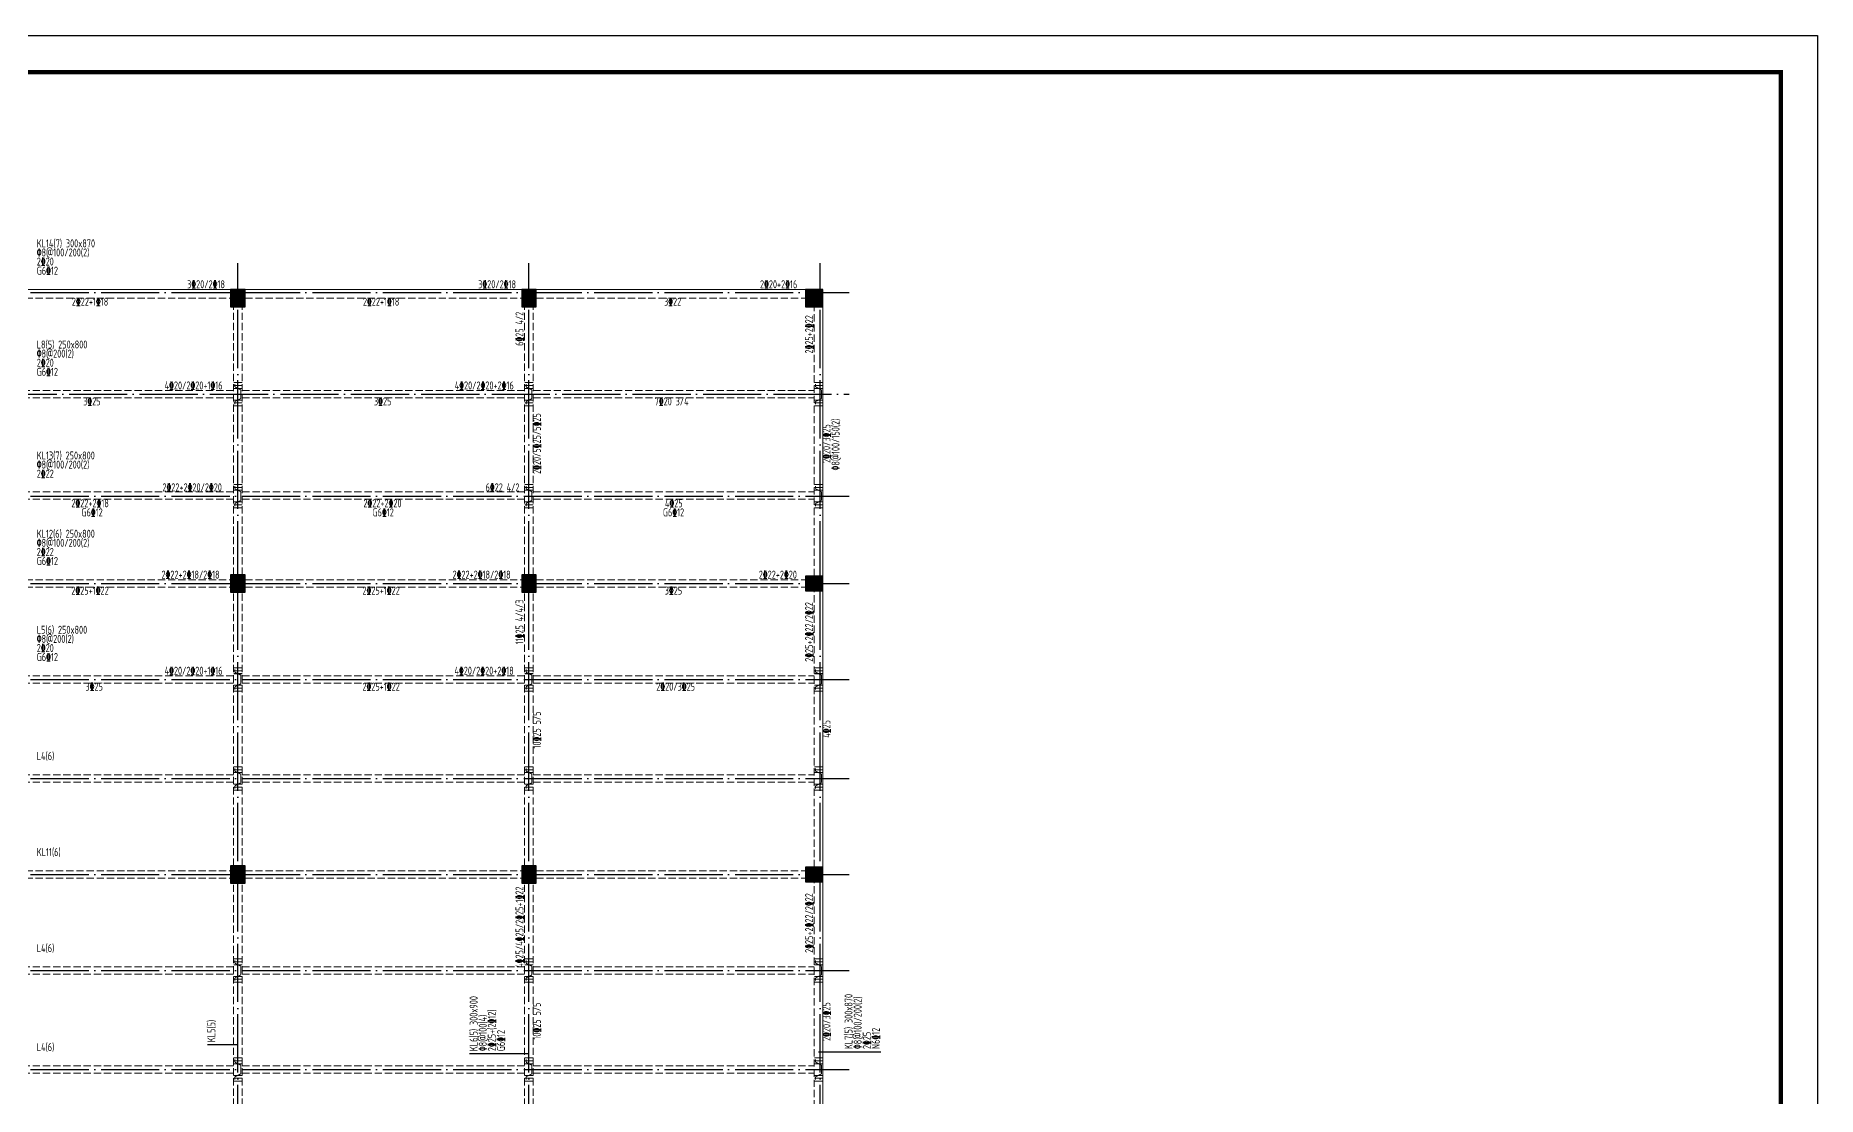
# Model space of a CAD drawing. Extents: x -2331248 to -1198620, y -977263 to -545844.
# Drawn here: x -1655280 to -1594066, y -817319 to -780878 of the extents above; entities that cross this region are included whole.
import ezdxf

# ---------------------------------------------------------------- set-up
doc = ezdxf.new("R2010")
doc.units = 0
doc.header["$LTSCALE"] = 1000
doc.header["$MEASUREMENT"] = 0
for name, pattern in [('DASH', [0.35, 0.25, -0.1]), ('DOTE', [2.42, 2, -0.2, 0.02, -0.2]), ('线型3', [500, 300, -200])]:
    doc.linetypes.add(name, pattern=pattern)
for name, color, linetype in [('DOTE', 1, 'DOTE'), ('PUB_TITLE', 4, 'CONTINUOUS'), ('S_BEAMDIMMASS', 2, 'CONTINUOUS'), ('柱涂实', 54, 'CONTINUOUS')]:
    doc.layers.add(name, color=color, linetype=linetype)
for name, color, linetype, lineweight in [('S_Beam', 4, 'CONTINUOUS', 18), ('S_BeamDash', 134, '线型3', 18), ('S_BeamDimLocal', 7, 'CONTINUOUS', 25), ('S_BeamDimLocalVer', 7, 'CONTINUOUS', 25), ('S_BeamDimMassVer', 2, 'CONTINUOUS', 25), ('S_Cl', 2, 'CONTINUOUS', 9), ('S_SubBeamHanger', 1, 'CONTINUOUS', 40), ('S_SubBeamHoop', 1, 'CONTINUOUS', 40)]:
    doc.layers.add(name, color=color, linetype=linetype, lineweight=lineweight)
doc.styles.add('TSSD_REIN', font='Tssdeng.shx', dxfattribs={"width": 0.7, "bigfont": 'hztxt.shx'})

msp = doc.modelspace()

# ---------------------------------------------------------------- hatches: boundary and pattern name
at = {"layer": '柱涂实'}
for points in [[(-1648081.5, -790197.1), (-1648081.5, -789597.1), (-1648581.5, -789597.1), (-1648581.5, -790197.1)], [(-1638081.5, -790197.1), (-1638081.5, -789597.1), (-1638581.5, -789597.1), (-1638581.5, -790197.1)], [(-1628231.5, -790197.1), (-1628231.5, -789597.1), (-1628831.5, -789597.1), (-1628831.5, -790197.1)], [(-1648081.5, -799997.1), (-1648081.5, -799397.1), (-1648581.5, -799397.1), (-1648581.5, -799997.1)], [(-1638081.5, -799997.1), (-1638081.5, -799397.1), (-1638581.5, -799397.1), (-1638581.5, -799997.1)], [(-1628231.5, -799947.1), (-1628231.5, -799447.1), (-1628831.5, -799447.1), (-1628831.5, -799947.1)], [(-1648081.5, -809997.1), (-1648081.5, -809397.1), (-1648581.5, -809397.1), (-1648581.5, -809997.1)], [(-1638081.5, -809997.1), (-1638081.5, -809397.1), (-1638581.5, -809397.1), (-1638581.5, -809997.1)], [(-1628231.5, -809947.1), (-1628231.5, -809447.1), (-1628831.5, -809447.1), (-1628831.5, -809947.1)]]:
    msp.add_hatch(color=256, dxfattribs=at).paths.add_polyline_path(points)

# ---------------------------------------------------------------- linework, layer by layer
at = {"layer": 'DOTE'}
for p, q in [((-1648331.5, -840697.1), (-1648331.5, -788697.1)), ((-1638331.5, -840697.1), (-1638331.5, -788697.1)), ((-1628331.5, -840697.1), (-1628331.5, -788697.1)), ((-1689331.5, -789697.1), (-1627331.5, -789697.1)), ((-1678331.5, -793197.1), (-1627331.5, -793197.1)), ((-1689331.5, -796697.1), (-1627331.5, -796697.1)), ((-1689331.5, -799697.1), (-1627331.5, -799697.1)), ((-1689331.5, -802997.1), (-1627331.5, -802997.1)), ((-1689331.5, -806397.1), (-1627331.5, -806397.1)), ((-1689331.5, -809697.1), (-1627331.5, -809697.1)), ((-1689331.5, -812997.1), (-1627331.5, -812997.1)), ((-1689331.5, -816397.1), (-1627331.5, -816397.1))]:
    msp.add_line(p, q, dxfattribs=at)
at = {"layer": 'PUB_TITLE'}
msp.add_lwpolyline([(-1699191, -855128), (-1699191, -780878), (-1594066, -780878), (-1594066, -855128)], close=True, dxfattribs=at)
at = {"layer": 'PUB_TITLE', "const_width": 150}
msp.add_lwpolyline([(-1696066, -782128), (-1595316, -782128), (-1595316, -853878), (-1696066, -853878)], close=True, dxfattribs=at)
at = {"layer": 'S_Beam', "ltscale": 1}
for p, q in [((-1658081.5, -789597.1), (-1648581.5, -789597.1)), ((-1648081.5, -789597.1), (-1638581.5, -789597.1)), ((-1638081.5, -789597.1), (-1628831.5, -789597.1)), ((-1628231.5, -799447.1), (-1628231.5, -790197.1)), ((-1628231.5, -809447.1), (-1628231.5, -799947.1)), ((-1628231.5, -819447.1), (-1628231.5, -809947.1))]:
    msp.add_line(p, q, dxfattribs=at)
at = {"layer": 'S_BeamDash', "linetype": 'DASH', "ltscale": 1}
for p, q in [((-1658081.5, -789897.1), (-1648581.5, -789897.1)), ((-1648481.5, -799397.1), (-1648481.5, -790197.1)), ((-1648181.5, -799397.1), (-1648181.5, -790197.1)), ((-1648081.5, -789897.1), (-1638581.5, -789897.1)), ((-1638481.5, -799397.1), (-1638481.5, -790197.1)), ((-1638181.5, -799397.1), (-1638181.5, -790197.1)), ((-1638081.5, -789897.1), (-1628831.5, -789897.1)), ((-1628531.5, -799447.1), (-1628531.5, -790197.1)), ((-1658181.5, -793072.1), (-1648481.5, -793072.1)), ((-1658181.5, -793322.1), (-1648481.5, -793322.1)), ((-1648181.5, -793072.1), (-1638481.5, -793072.1)), ((-1648181.5, -793322.1), (-1638481.5, -793322.1)), ((-1638181.5, -793072.1), (-1628531.5, -793072.1)), ((-1638181.5, -793322.1), (-1628531.5, -793322.1)), ((-1658181.5, -796547.1), (-1648481.5, -796547.1)), ((-1658181.5, -796797.1), (-1648481.5, -796797.1)), ((-1648181.5, -796547.1), (-1638481.5, -796547.1)), ((-1648181.5, -796797.1), (-1638481.5, -796797.1)), ((-1638181.5, -796547.1), (-1628531.5, -796547.1)), ((-1638181.5, -796797.1), (-1628531.5, -796797.1)), ((-1658081.5, -799572.1), (-1648581.5, -799572.1)), ((-1658081.5, -799822.1), (-1648581.5, -799822.1)), ((-1648481.5, -809397.1), (-1648481.5, -799997.1)), ((-1648181.5, -809397.1), (-1648181.5, -799997.1)), ((-1648081.5, -799572.1), (-1638581.5, -799572.1)), ((-1648081.5, -799822.1), (-1638581.5, -799822.1)), ((-1638481.5, -809397.1), (-1638481.5, -799997.1)), ((-1638181.5, -809397.1), (-1638181.5, -799997.1)), ((-1638081.5, -799572.1), (-1628831.5, -799572.1)), ((-1638081.5, -799822.1), (-1628831.5, -799822.1)), ((-1628531.5, -809447.1), (-1628531.5, -799947.1)), ((-1658181.5, -802872.1), (-1648481.5, -802872.1)), ((-1658181.5, -803122.1), (-1648481.5, -803122.1)), ((-1648181.5, -802872.1), (-1638481.5, -802872.1)), ((-1648181.5, -803122.1), (-1638481.5, -803122.1)), ((-1638181.5, -802872.1), (-1628531.5, -802872.1)), ((-1638181.5, -803122.1), (-1628531.5, -803122.1)), ((-1658181.5, -806272.1), (-1648481.5, -806272.1)), ((-1658181.5, -806522.1), (-1648481.5, -806522.1)), ((-1648181.5, -806272.1), (-1638481.5, -806272.1)), ((-1648181.5, -806522.1), (-1638481.5, -806522.1)), ((-1638181.5, -806272.1), (-1628531.5, -806272.1)), ((-1638181.5, -806522.1), (-1628531.5, -806522.1)), ((-1658081.5, -809572.1), (-1648581.5, -809572.1)), ((-1658081.5, -809822.1), (-1648581.5, -809822.1)), ((-1648081.5, -809572.1), (-1638581.5, -809572.1)), ((-1648081.5, -809822.1), (-1638581.5, -809822.1)), ((-1638081.5, -809572.1), (-1628831.5, -809572.1)), ((-1638081.5, -809822.1), (-1628831.5, -809822.1)), ((-1648481.5, -819397.1), (-1648481.5, -809997.1)), ((-1648181.5, -819397.1), (-1648181.5, -809997.1)), ((-1638481.5, -819397.1), (-1638481.5, -809997.1)), ((-1638181.5, -819397.1), (-1638181.5, -809997.1)), ((-1628531.5, -819447.1), (-1628531.5, -809947.1)), ((-1658181.5, -812872.1), (-1648481.5, -812872.1)), ((-1648181.5, -812872.1), (-1638481.5, -812872.1)), ((-1638181.5, -812872.1), (-1628531.5, -812872.1)), ((-1658181.5, -813122.1), (-1648481.5, -813122.1)), ((-1648181.5, -813122.1), (-1638481.5, -813122.1)), ((-1638181.5, -813122.1), (-1628531.5, -813122.1)), ((-1658181.5, -816272.1), (-1648481.5, -816272.1)), ((-1658181.5, -816522.1), (-1648481.5, -816522.1)), ((-1648181.5, -816272.1), (-1638481.5, -816272.1)), ((-1648181.5, -816522.1), (-1638481.5, -816522.1)), ((-1638181.5, -816272.1), (-1628531.5, -816272.1)), ((-1638181.5, -816522.1), (-1628531.5, -816522.1))]:
    msp.add_line(p, q, dxfattribs=at)
at = {"layer": 'S_BeamDimMassVer'}
for p, q in [((-1648331.5, -815545.8), (-1649379.5, -815545.8)), ((-1638331.5, -815856.1), (-1640368.4, -815856.1)), ((-1628381.5, -815784), (-1626237.1, -815784))]:
    msp.add_line(p, q, dxfattribs=at)
at = {"layer": 'S_Cl', "ltscale": 1}
for points in [[(-1648081.5, -790197.1), (-1648081.5, -789597.1), (-1648581.5, -789597.1), (-1648581.5, -790197.1)], [(-1638081.5, -790197.1), (-1638081.5, -789597.1), (-1638581.5, -789597.1), (-1638581.5, -790197.1)], [(-1628231.5, -790197.1), (-1628231.5, -789597.1), (-1628831.5, -789597.1), (-1628831.5, -790197.1)], [(-1648081.5, -799997.1), (-1648081.5, -799397.1), (-1648581.5, -799397.1), (-1648581.5, -799997.1)], [(-1638081.5, -799997.1), (-1638081.5, -799397.1), (-1638581.5, -799397.1), (-1638581.5, -799997.1)], [(-1628231.5, -799947.1), (-1628231.5, -799447.1), (-1628831.5, -799447.1), (-1628831.5, -799947.1)], [(-1648081.5, -809997.1), (-1648081.5, -809397.1), (-1648581.5, -809397.1), (-1648581.5, -809997.1)], [(-1638081.5, -809997.1), (-1638081.5, -809397.1), (-1638581.5, -809397.1), (-1638581.5, -809997.1)], [(-1628231.5, -809947.1), (-1628231.5, -809447.1), (-1628831.5, -809447.1), (-1628831.5, -809947.1)]]:
    msp.add_lwpolyline(points, close=True, dxfattribs=at)
at = {"layer": 'S_SubBeamHanger', "linetype": 'Continuous', "ltscale": 1, "const_width": 35}
for points in [[(-1648431.5, -792947.1), (-1648431.5, -792847.1)], [(-1648231.5, -793047.1), (-1648431.5, -792947.1)], [(-1648431.5, -793447.1), (-1648231.5, -793347.1)], [(-1648231.5, -793347.1), (-1648231.5, -793047.1)], [(-1638431.5, -792947.1), (-1638431.5, -792847.1)], [(-1638231.5, -793047.1), (-1638431.5, -792947.1)], [(-1638431.5, -793447.1), (-1638231.5, -793347.1)], [(-1638231.5, -793347.1), (-1638231.5, -793047.1)], [(-1628481.5, -792947.1), (-1628481.5, -792847.1)], [(-1628281.5, -793047.1), (-1628481.5, -792947.1)], [(-1628481.5, -793447.1), (-1628281.5, -793347.1)], [(-1628281.5, -793347.1), (-1628281.5, -793047.1)], [(-1648431.5, -793547.1), (-1648431.5, -793447.1)], [(-1638431.5, -793547.1), (-1638431.5, -793447.1)], [(-1628481.5, -793547.1), (-1628481.5, -793447.1)], [(-1648431.5, -796447.1), (-1648431.5, -796347.1)], [(-1638431.5, -796447.1), (-1638431.5, -796347.1)], [(-1628481.5, -796447.1), (-1628481.5, -796347.1)], [(-1648231.5, -796547.1), (-1648431.5, -796447.1)], [(-1648431.5, -796947.1), (-1648231.5, -796847.1)], [(-1648431.5, -797047.1), (-1648431.5, -796947.1)], [(-1648231.5, -796847.1), (-1648231.5, -796547.1)], [(-1638231.5, -796547.1), (-1638431.5, -796447.1)], [(-1638431.5, -796947.1), (-1638231.5, -796847.1)], [(-1638431.5, -797047.1), (-1638431.5, -796947.1)], [(-1638231.5, -796847.1), (-1638231.5, -796547.1)], [(-1628281.5, -796547.1), (-1628481.5, -796447.1)], [(-1628481.5, -796947.1), (-1628281.5, -796847.1)], [(-1628481.5, -797047.1), (-1628481.5, -796947.1)], [(-1628281.5, -796847.1), (-1628281.5, -796547.1)], [(-1648431.5, -802747.1), (-1648431.5, -802647.1)], [(-1648231.5, -802847.1), (-1648431.5, -802747.1)], [(-1648431.5, -803247.1), (-1648231.5, -803147.1)], [(-1648231.5, -803147.1), (-1648231.5, -802847.1)], [(-1638431.5, -802747.1), (-1638431.5, -802647.1)], [(-1638231.5, -802847.1), (-1638431.5, -802747.1)], [(-1638431.5, -803247.1), (-1638231.5, -803147.1)], [(-1638231.5, -803147.1), (-1638231.5, -802847.1)], [(-1628481.5, -802747.1), (-1628481.5, -802647.1)], [(-1628281.5, -802847.1), (-1628481.5, -802747.1)], [(-1628481.5, -803247.1), (-1628281.5, -803147.1)], [(-1628281.5, -803147.1), (-1628281.5, -802847.1)], [(-1648431.5, -803347.1), (-1648431.5, -803247.1)], [(-1638431.5, -803347.1), (-1638431.5, -803247.1)], [(-1628481.5, -803347.1), (-1628481.5, -803247.1)], [(-1648431.5, -806147.1), (-1648431.5, -806047.1)], [(-1648231.5, -806247.1), (-1648431.5, -806147.1)], [(-1638431.5, -806147.1), (-1638431.5, -806047.1)], [(-1638231.5, -806247.1), (-1638431.5, -806147.1)], [(-1628481.5, -806147.1), (-1628481.5, -806047.1)], [(-1628281.5, -806247.1), (-1628481.5, -806147.1)], [(-1648431.5, -806647.1), (-1648231.5, -806547.1)], [(-1648431.5, -806747.1), (-1648431.5, -806647.1)], [(-1648231.5, -806547.1), (-1648231.5, -806247.1)], [(-1638431.5, -806647.1), (-1638231.5, -806547.1)], [(-1638431.5, -806747.1), (-1638431.5, -806647.1)], [(-1638231.5, -806547.1), (-1638231.5, -806247.1)], [(-1628481.5, -806647.1), (-1628281.5, -806547.1)], [(-1628481.5, -806747.1), (-1628481.5, -806647.1)], [(-1628281.5, -806547.1), (-1628281.5, -806247.1)], [(-1648431.5, -812747.1), (-1648431.5, -812647.1)], [(-1648231.5, -812847.1), (-1648431.5, -812747.1)], [(-1648231.5, -813147.1), (-1648231.5, -812847.1)], [(-1638431.5, -812747.1), (-1638431.5, -812647.1)], [(-1638231.5, -812847.1), (-1638431.5, -812747.1)], [(-1638231.5, -813147.1), (-1638231.5, -812847.1)], [(-1628481.5, -812747.1), (-1628481.5, -812647.1)], [(-1628281.5, -812847.1), (-1628481.5, -812747.1)], [(-1628281.5, -813147.1), (-1628281.5, -812847.1)], [(-1648431.5, -813247.1), (-1648231.5, -813147.1)], [(-1648431.5, -813347.1), (-1648431.5, -813247.1)], [(-1638431.5, -813247.1), (-1638231.5, -813147.1)], [(-1638431.5, -813347.1), (-1638431.5, -813247.1)], [(-1628481.5, -813247.1), (-1628281.5, -813147.1)], [(-1628481.5, -813347.1), (-1628481.5, -813247.1)], [(-1648431.5, -816147.1), (-1648431.5, -816047.1)], [(-1648231.5, -816247.1), (-1648431.5, -816147.1)], [(-1648431.5, -816647.1), (-1648231.5, -816547.1)], [(-1648231.5, -816547.1), (-1648231.5, -816247.1)], [(-1638431.5, -816147.1), (-1638431.5, -816047.1)], [(-1638231.5, -816247.1), (-1638431.5, -816147.1)], [(-1638431.5, -816647.1), (-1638231.5, -816547.1)], [(-1638231.5, -816547.1), (-1638231.5, -816247.1)], [(-1628481.5, -816147.1), (-1628481.5, -816047.1)], [(-1628281.5, -816247.1), (-1628481.5, -816147.1)], [(-1628481.5, -816647.1), (-1628281.5, -816547.1)], [(-1628281.5, -816547.1), (-1628281.5, -816247.1)], [(-1648431.5, -816747.1), (-1648431.5, -816647.1)], [(-1638431.5, -816747.1), (-1638431.5, -816647.1)], [(-1628481.5, -816747.1), (-1628481.5, -816647.1)]]:
    msp.add_lwpolyline(points, dxfattribs=at)
at = {"layer": 'S_SubBeamHoop', "linetype": 'Continuous', "ltscale": 1, "const_width": 35}
for points in [[(-1648481.5, -792797.1), (-1648181.5, -792797.1)], [(-1648481.5, -792897.1), (-1648181.5, -792897.1)], [(-1648481.5, -792997.1), (-1648181.5, -792997.1)], [(-1638481.5, -792797.1), (-1638181.5, -792797.1)], [(-1638481.5, -792897.1), (-1638181.5, -792897.1)], [(-1638481.5, -792997.1), (-1638181.5, -792997.1)], [(-1628531.5, -792797.1), (-1628231.5, -792797.1)], [(-1628531.5, -792897.1), (-1628231.5, -792897.1)], [(-1628531.5, -792997.1), (-1628231.5, -792997.1)], [(-1648481.5, -793397.1), (-1648181.5, -793397.1)], [(-1648481.5, -793497.1), (-1648181.5, -793497.1)], [(-1648481.5, -793597.1), (-1648181.5, -793597.1)], [(-1638481.5, -793397.1), (-1638181.5, -793397.1)], [(-1638481.5, -793497.1), (-1638181.5, -793497.1)], [(-1638481.5, -793597.1), (-1638181.5, -793597.1)], [(-1628531.5, -793397.1), (-1628231.5, -793397.1)], [(-1628531.5, -793497.1), (-1628231.5, -793497.1)], [(-1628531.5, -793597.1), (-1628231.5, -793597.1)], [(-1648481.5, -796297.1), (-1648181.5, -796297.1)], [(-1648481.5, -796397.1), (-1648181.5, -796397.1)], [(-1638481.5, -796297.1), (-1638181.5, -796297.1)], [(-1638481.5, -796397.1), (-1638181.5, -796397.1)], [(-1628531.5, -796297.1), (-1628231.5, -796297.1)], [(-1628531.5, -796397.1), (-1628231.5, -796397.1)], [(-1648481.5, -796497.1), (-1648181.5, -796497.1)], [(-1648481.5, -796897.1), (-1648181.5, -796897.1)], [(-1648481.5, -796997.1), (-1648181.5, -796997.1)], [(-1638481.5, -796497.1), (-1638181.5, -796497.1)], [(-1638481.5, -796897.1), (-1638181.5, -796897.1)], [(-1638481.5, -796997.1), (-1638181.5, -796997.1)], [(-1628531.5, -796497.1), (-1628231.5, -796497.1)], [(-1628531.5, -796897.1), (-1628231.5, -796897.1)], [(-1628531.5, -796997.1), (-1628231.5, -796997.1)], [(-1648481.5, -797097.1), (-1648181.5, -797097.1)], [(-1638481.5, -797097.1), (-1638181.5, -797097.1)], [(-1628531.5, -797097.1), (-1628231.5, -797097.1)], [(-1648481.5, -802597.1), (-1648181.5, -802597.1)], [(-1648481.5, -802697.1), (-1648181.5, -802697.1)], [(-1648481.5, -802797.1), (-1648181.5, -802797.1)], [(-1638481.5, -802597.1), (-1638181.5, -802597.1)], [(-1638481.5, -802697.1), (-1638181.5, -802697.1)], [(-1638481.5, -802797.1), (-1638181.5, -802797.1)], [(-1628531.5, -802597.1), (-1628231.5, -802597.1)], [(-1628531.5, -802697.1), (-1628231.5, -802697.1)], [(-1628531.5, -802797.1), (-1628231.5, -802797.1)], [(-1648481.5, -803197.1), (-1648181.5, -803197.1)], [(-1648481.5, -803297.1), (-1648181.5, -803297.1)], [(-1648481.5, -803397.1), (-1648181.5, -803397.1)], [(-1638481.5, -803197.1), (-1638181.5, -803197.1)], [(-1638481.5, -803297.1), (-1638181.5, -803297.1)], [(-1638481.5, -803397.1), (-1638181.5, -803397.1)], [(-1628531.5, -803197.1), (-1628231.5, -803197.1)], [(-1628531.5, -803297.1), (-1628231.5, -803297.1)], [(-1628531.5, -803397.1), (-1628231.5, -803397.1)], [(-1648481.5, -805997.1), (-1648181.5, -805997.1)], [(-1648481.5, -806097.1), (-1648181.5, -806097.1)], [(-1648481.5, -806197.1), (-1648181.5, -806197.1)], [(-1638481.5, -805997.1), (-1638181.5, -805997.1)], [(-1638481.5, -806097.1), (-1638181.5, -806097.1)], [(-1638481.5, -806197.1), (-1638181.5, -806197.1)], [(-1628531.5, -805997.1), (-1628231.5, -805997.1)], [(-1628531.5, -806097.1), (-1628231.5, -806097.1)], [(-1628531.5, -806197.1), (-1628231.5, -806197.1)], [(-1648481.5, -806597.1), (-1648181.5, -806597.1)], [(-1648481.5, -806697.1), (-1648181.5, -806697.1)], [(-1648481.5, -806797.1), (-1648181.5, -806797.1)], [(-1638481.5, -806597.1), (-1638181.5, -806597.1)], [(-1638481.5, -806697.1), (-1638181.5, -806697.1)], [(-1638481.5, -806797.1), (-1638181.5, -806797.1)], [(-1628531.5, -806597.1), (-1628231.5, -806597.1)], [(-1628531.5, -806697.1), (-1628231.5, -806697.1)], [(-1628531.5, -806797.1), (-1628231.5, -806797.1)], [(-1648481.5, -812597.1), (-1648181.5, -812597.1)], [(-1648481.5, -812697.1), (-1648181.5, -812697.1)], [(-1648481.5, -812797.1), (-1648181.5, -812797.1)], [(-1638481.5, -812597.1), (-1638181.5, -812597.1)], [(-1638481.5, -812697.1), (-1638181.5, -812697.1)], [(-1638481.5, -812797.1), (-1638181.5, -812797.1)], [(-1628531.5, -812597.1), (-1628231.5, -812597.1)], [(-1628531.5, -812697.1), (-1628231.5, -812697.1)], [(-1628531.5, -812797.1), (-1628231.5, -812797.1)], [(-1648481.5, -813197.1), (-1648181.5, -813197.1)], [(-1648481.5, -813297.1), (-1648181.5, -813297.1)], [(-1648481.5, -813397.1), (-1648181.5, -813397.1)], [(-1638481.5, -813197.1), (-1638181.5, -813197.1)], [(-1638481.5, -813297.1), (-1638181.5, -813297.1)], [(-1638481.5, -813397.1), (-1638181.5, -813397.1)], [(-1628531.5, -813197.1), (-1628231.5, -813197.1)], [(-1628531.5, -813297.1), (-1628231.5, -813297.1)], [(-1628531.5, -813397.1), (-1628231.5, -813397.1)], [(-1648481.5, -815997.1), (-1648181.5, -815997.1)], [(-1638481.5, -815997.1), (-1638181.5, -815997.1)], [(-1628531.5, -815997.1), (-1628231.5, -815997.1)], [(-1648481.5, -816097.1), (-1648181.5, -816097.1)], [(-1648481.5, -816197.1), (-1648181.5, -816197.1)], [(-1648481.5, -816597.1), (-1648181.5, -816597.1)], [(-1638481.5, -816097.1), (-1638181.5, -816097.1)], [(-1638481.5, -816197.1), (-1638181.5, -816197.1)], [(-1638481.5, -816597.1), (-1638181.5, -816597.1)], [(-1628531.5, -816097.1), (-1628231.5, -816097.1)], [(-1628531.5, -816197.1), (-1628231.5, -816197.1)], [(-1628531.5, -816597.1), (-1628231.5, -816597.1)], [(-1648481.5, -816697.1), (-1648181.5, -816697.1)], [(-1648481.5, -816797.1), (-1648181.5, -816797.1)], [(-1638481.5, -816697.1), (-1638181.5, -816697.1)], [(-1638481.5, -816797.1), (-1638181.5, -816797.1)], [(-1628531.5, -816697.1), (-1628231.5, -816697.1)], [(-1628531.5, -816797.1), (-1628231.5, -816797.1)]]:
    msp.add_lwpolyline(points, dxfattribs=at)
at = {"layer": '柱涂实', "linetype": 'Continuous'}
for points in [[(-1648081.5, -790197.1), (-1648081.5, -789597.1), (-1648581.5, -789597.1), (-1648581.5, -790197.1)], [(-1638081.5, -790197.1), (-1638081.5, -789597.1), (-1638581.5, -789597.1), (-1638581.5, -790197.1)], [(-1628231.5, -790197.1), (-1628231.5, -789597.1), (-1628831.5, -789597.1), (-1628831.5, -790197.1)], [(-1648081.5, -799997.1), (-1648081.5, -799397.1), (-1648581.5, -799397.1), (-1648581.5, -799997.1)], [(-1638081.5, -799997.1), (-1638081.5, -799397.1), (-1638581.5, -799397.1), (-1638581.5, -799997.1)], [(-1628231.5, -799947.1), (-1628231.5, -799447.1), (-1628831.5, -799447.1), (-1628831.5, -799947.1)], [(-1648081.5, -809997.1), (-1648081.5, -809397.1), (-1648581.5, -809397.1), (-1648581.5, -809997.1)], [(-1638081.5, -809997.1), (-1638081.5, -809397.1), (-1638581.5, -809397.1), (-1638581.5, -809997.1)], [(-1628231.5, -809947.1), (-1628231.5, -809447.1), (-1628831.5, -809447.1), (-1628831.5, -809947.1)]]:
    msp.add_lwpolyline(points, close=True, dxfattribs=at)

# ---------------------------------------------------------------- texts
at = {"layer": 'S_BeamDimLocal', "style": 'TSSD_REIN', "width": 0.7}
for s, p in [('3%%13220/2%%13218', (-1650075.8, -789557.6)), ('3%%13220/2%%13218', (-1640076.1, -789558.3)), ('2%%13220+2%%13216', (-1630393.4, -789558.3)), ('2%%13222+1%%13218', (-1654035.5, -790155.8)), ('2%%13222+1%%13218', (-1644035.5, -790155.8)), ('3%%13222', (-1633690.2, -790155.8)), ('3%%13225', (-1653648.2, -793580.8)), ('4%%13220/2%%13220+1%%13216', (-1650848, -793033.3)), ('3%%13225', (-1643657.2, -793580.8)), ('4%%13220/2%%13220+2%%13216', (-1640881.5, -793033.3)), ('7%%13220 3/4', (-1634012.6, -793580.8)), ('2%%13222+2%%13220/2%%13220', (-1650923.4, -796533.3)), ('6%%13222 4/2', (-1639822, -796533.3)), ('2%%13222+2%%13218', (-1654052.2, -797080.8)), ('2%%13222+2%%13220', (-1644019.2, -797080.8)), ('4%%13225', (-1633658.2, -797080.8)), ('G6%%13212', (-1653704.4, -797393.3)), ('G6%%13212', (-1643704.4, -797393.3)), ('G6%%13212', (-1633729.4, -797393.3)), ('2%%13222+2%%13218/2%%13218', (-1650956.3, -799533.3)), ('2%%13222+2%%13218/2%%13218', (-1640956.3, -799533.3)), ('2%%13222+2%%13220', (-1630435.3, -799533.3)), ('2%%13225+1%%13222', (-1654052.2, -800080.8)), ('2%%13225+1%%13222', (-1644052.2, -800080.8)), ('3%%13225', (-1633666.2, -800080.8)), ('3%%13225', (-1653568.2, -803380.8)), ('4%%13220/2%%13220+1%%13216', (-1650848, -802833.3)), ('2%%13225+1%%13222', (-1644052.2, -803380.8)), ('4%%13220/2%%13220+2%%13218', (-1640889.9, -802833.3)), ('2%%13220/3%%13225', (-1633957.2, -803380.8))]:
    msp.add_text(s, height=275, dxfattribs=at).set_placement(p)
at = {"layer": 'S_BeamDimLocalVer', "style": 'TSSD_REIN', "width": 0.7}
for s, p in [('6%%13225 4/2', (-1638520.3, -791537.6)), ('2%%13225+2%%13222', (-1628570.3, -791800.9)), ('2%%13220/5%%13225/5%%13225', (-1637922.7, -795936.9)), ('2%%13220/3%%13225', (-1627972.7, -795559.6)), ('%%1308@100/150(2)', (-1627660.2, -795815.2)), ('11%%13225 4/4/3', (-1638520.3, -801790.1)), ('2%%13225+2%%13222/2%%13222', (-1628570.3, -802389)), ('10%%13225 5/5', (-1637922.7, -805370)), ('4%%13225', (-1627972.7, -804998.8)), ('4%%13225/4%%13225/2%%13225+1%%13222', (-1638520.3, -812903.5)), ('2%%13225+2%%13222/2%%13222', (-1628570.3, -812389)), ('10%%13225 5/5', (-1637922.7, -815370)), ('2%%13220/3%%13225', (-1627972.7, -815416.6))]:
    msp.add_text(s, height=275, rotation=90, dxfattribs=at).set_placement(p)
at = {"layer": 'S_BEAMDIMMASS', "style": 'TSSD_REIN', "width": 0.7}
for s, p in [('KL14(7) 300x870', (-1655242.1, -788152.1)), ('%%1308@100/200(2)', (-1655242.1, -788464.6)), ('2%%13220', (-1655242.1, -788777.1)), ('G6%%13212', (-1655242.1, -789089.6)), ('L8(5) 250x800', (-1655242.1, -791627.1)), ('2%%13220', (-1655242.1, -792252.1)), ('%%1308@200(2)', (-1655242.1, -791939.6)), ('G6%%13212', (-1655242.1, -792564.6)), ('KL13(7) 250x800', (-1655242.1, -795439.6)), ('%%1308@100/200(2)', (-1655242.1, -795752.1)), ('2%%13222', (-1655242.1, -796064.6)), ('KL12(6) 250x800', (-1655242.1, -798127.1)), ('%%1308@100/200(2)', (-1655242.1, -798439.6)), ('2%%13222', (-1655242.1, -798752.1)), ('G6%%13212', (-1655242.1, -799064.6)), ('L5(6) 250x800', (-1655242.1, -801427.1)), ('2%%13220', (-1655242.1, -802052.1)), ('%%1308@200(2)', (-1655242.1, -801739.6)), ('G6%%13212', (-1655242.1, -802364.6)), ('L4(6)', (-1655242.1, -805764.6)), ('KL11(6)', (-1655242.1, -809064.6)), ('L4(6)', (-1655242.1, -812364.6)), ('L4(6)', (-1655242.1, -815764.6))]:
    msp.add_text(s, height=275, dxfattribs=at).set_placement(p)
at = {"layer": 'S_BeamDimMassVer', "style": 'TSSD_REIN', "width": 0.7}
for s, p in [('KL6(5) 300x900', (-1640094.7, -815766.7)), ('KL7(5) 300x870', (-1627213.4, -815694.7)), ('%%1308@100/200(2)', (-1626900.9, -815694.7)), ('%%1308@100(4)', (-1639782.2, -815766.7)), ('2%%13225+(2%%13212)', (-1639469.7, -815766.7)), ('KL5(5)', (-1649105.8, -815456.4)), ('G6%%13212', (-1639157.2, -815766.7)), ('2%%13225', (-1626588.4, -815694.7)), ('N6%%13212', (-1626275.9, -815694.7))]:
    msp.add_text(s, height=275, rotation=90, dxfattribs=at).set_placement(p)

doc.saveas('drawing.dxf')
